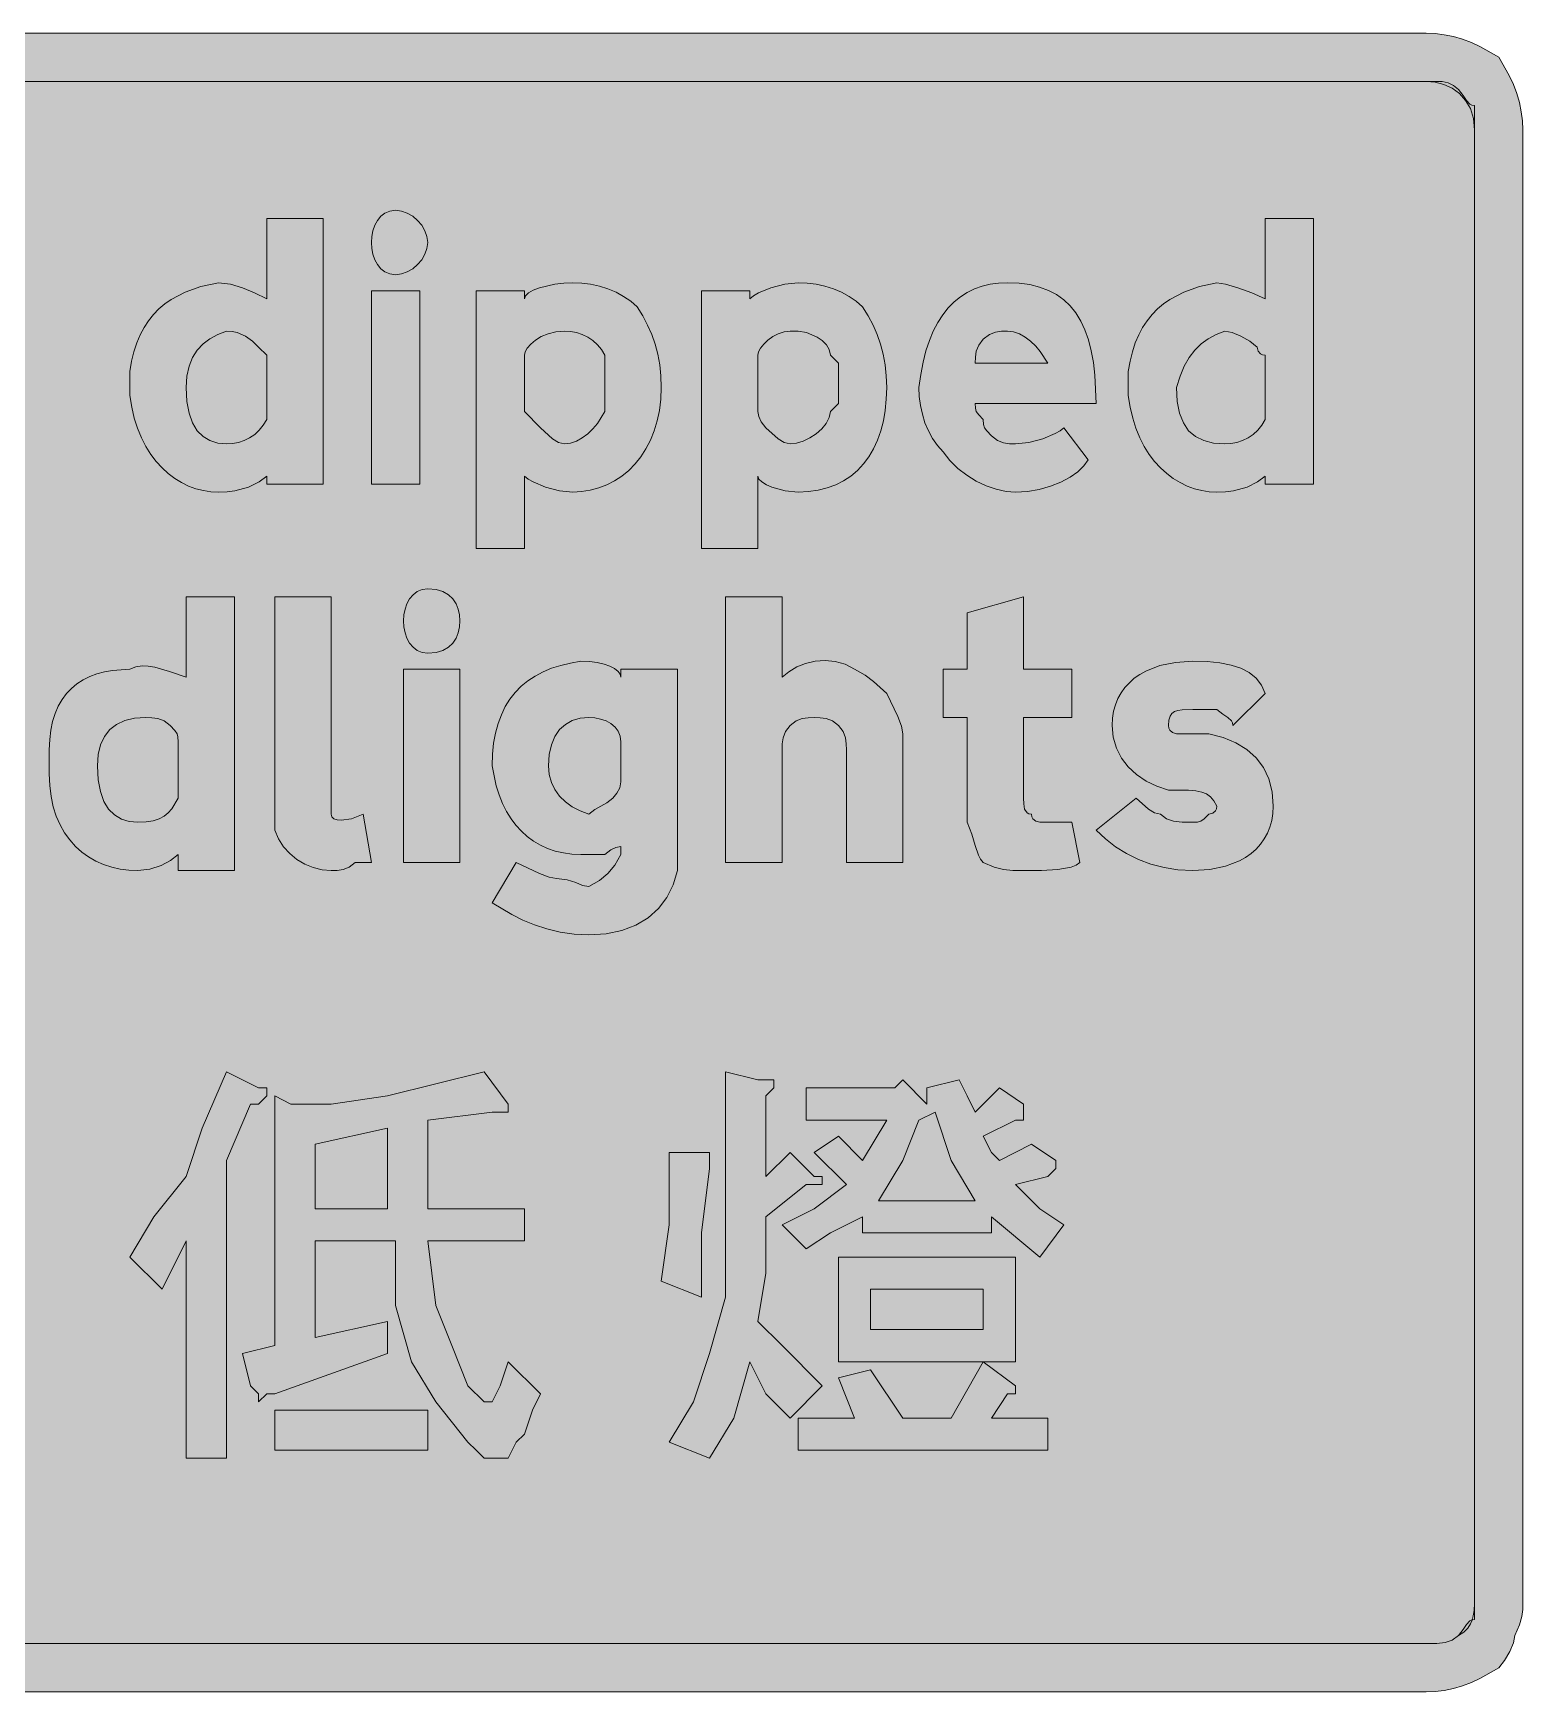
# Model space of a CAD drawing. Header units: metres. Extents: x 107 to 461, y 12 to 260.
# Drawn here: x 238.9 to 460.9, y 12.5 to 259.7 of the extents above; entities that cross this region are included whole.
import ezdxf

# ---------------------------------------------------------------- set-up
doc = ezdxf.new("R2010")
doc.units = ezdxf.units.M
doc.layers.add('FILL_BLACK_000000', color=7, linetype='Continuous', true_color=0x000000)
doc.layers.add('FILL_WHITE_FFFFFF', color=7, linetype='Continuous', true_color=0xffffff)

msp = doc.modelspace()

# ---------------------------------------------------------------- hatches: boundary and pattern name
at = {"layer": 'FILL_BLACK_000000', "true_color": 0x000000}
h = msp.add_hatch(color=7, dxfattribs=at)
h.dxf.hatch_style = 1
h.paths.add_polyline_path([(449.25, 259.45), (450.6, 259.17), (451.95, 258.78), (453.3, 258.27), (454.65, 257.65), (457.35, 256.08), (458.92, 253.38), (459.54, 252.03), (460.05, 250.68), (460.44, 249.33), (460.72, 247.98), (460.89, 246.63), (460.95, 245.28), (460.95, 25.68), (460.93, 24.76), (460.8, 23.73), (460.44, 22.47), (459.75, 20.88), (459.54, 19.79), (459, 18.48), (458.23, 17.17), (457.35, 16.08), (454.65, 14.5), (453.3, 13.89), (451.95, 13.38), (450.6, 12.99), (449.25, 12.7), (447.9, 12.54), (446.55, 12.48), (121.35, 12.48), (115.35, 12.48), (114.26, 13.38), (112.95, 14.28), (111.64, 15.18), (110.55, 16.08), (108.97, 18.76), (107.85, 21.33), (107.17, 23.67), (107.01, 24.73), (106.95, 25.68), (106.95, 245.28), (106.97, 246.89), (107.1, 248.28), (107.46, 249.67), (108.15, 251.28), (108.36, 252.37), (108.9, 253.68), (109.67, 254.99), (110.55, 256.08), (111.64, 256.96), (112.95, 257.73), (114.26, 258.27), (115.35, 258.48), (116.96, 259.17), (118.35, 259.53), (119.74, 259.66), (121.35, 259.68), (446.55, 259.68), (447.9, 259.62), (449.25, 259.45)])
h.paths.add_polyline_path([(119.74, 252.46), (118.35, 252.33), (116.96, 251.97), (115.35, 251.28), (115.16, 250.4), (114.75, 249.63), (114.15, 248.88), (114.15, 245.28), (114.15, 25.68), (114.3, 23.28), (114.66, 21.97), (114.95, 21.38), (115.35, 20.88), (116.23, 20.69), (117, 20.28), (117.75, 19.68), (121.35, 19.68), (446.55, 19.68), (448.14, 19.7), (449.4, 19.83), (450.43, 20.19), (451.35, 20.88), (452.06, 21.76), (452.55, 22.53), (453.04, 23.07), (453.35, 23.23), (453.75, 23.28), (453.75, 25.68), (453.75, 245.28), (453.59, 246.97), (453.13, 248.43), (452.42, 249.67), (451.5, 250.68), (450.41, 251.47), (449.19, 252.03), (447.89, 252.37), (446.55, 252.48), (121.35, 252.48), (119.74, 252.46)], flags=16)
h = msp.add_hatch(color=7, dxfattribs=at)
h.dxf.hatch_style = 1
h.paths.add_polyline_path([(297.64, 227.58), (297.34, 226.72), (296.86, 225.91), (296.25, 225.18), (295.52, 224.57), (294.71, 224.09), (293.85, 223.79), (292.95, 223.68), (292.11, 223.79), (291.38, 224.09), (290.76, 224.57), (290.25, 225.18), (289.86, 225.91), (289.58, 226.72), (289.41, 227.58), (289.35, 228.48), (289.41, 229.38), (289.57, 230.24), (289.86, 231.05), (290.25, 231.78), (290.76, 232.39), (291.37, 232.87), (292.11, 233.17), (292.95, 233.28), (293.85, 233.17), (294.71, 232.87), (295.52, 232.39), (296.25, 231.78), (296.86, 231.05), (297.34, 230.24), (297.64, 229.38), (297.75, 228.48), (297.64, 227.58)])
h = msp.add_hatch(color=7, dxfattribs=at)
h.dxf.hatch_style = 1
h.paths.add_polyline_path([(282.15, 232.08), (282.15, 192.48), (273.75, 192.48), (273.75, 193.68), (272.62, 192.8), (271.05, 192.03), (269.02, 191.49), (267.84, 191.33), (266.55, 191.28), (265.43, 191.34), (264.31, 191.5), (263.21, 191.79), (262.12, 192.18), (261.07, 192.69), (260.05, 193.3), (259.08, 194.04), (258.15, 194.88), (257.28, 195.84), (256.47, 196.9), (255.73, 198.09), (255.07, 199.38), (254.5, 200.79), (254.02, 202.3), (253.63, 203.94), (253.35, 205.68), (253.35, 209.28), (253.62, 210.8), (253.97, 212.21), (254.4, 213.51), (254.91, 214.72), (255.49, 215.82), (256.16, 216.83), (256.89, 217.75), (257.7, 218.58), (258.58, 219.33), (259.53, 219.99), (261.62, 221.09), (263.96, 221.91), (266.55, 222.48), (268.35, 222.27), (270.15, 221.73), (271.95, 220.96), (273.75, 220.08), (273.75, 232.08), (282.15, 232.08)])
h.paths.add_polyline_path([(273.75, 211.68), (272.55, 212.88), (271.63, 213.76), (270.6, 214.53), (269.34, 215.07), (268.6, 215.23), (267.75, 215.28), (266.46, 214.77), (265.29, 214.14), (264.27, 213.36), (263.4, 212.43), (262.7, 211.33), (262.18, 210.05), (261.86, 208.57), (261.75, 206.88), (261.86, 204.8), (262.18, 203.04), (262.7, 201.59), (263.4, 200.43), (264.27, 199.56), (265.29, 198.95), (266.46, 198.59), (267.75, 198.48), (268.65, 198.54), (269.53, 198.7), (270.39, 198.99), (271.2, 199.38), (271.96, 199.89), (272.64, 200.5), (273.25, 201.24), (273.75, 202.08), (273.75, 209.28), (273.75, 211.68)], flags=16)
h = msp.add_hatch(color=7, dxfattribs=at)
h.dxf.hatch_style = 1
h.paths.add_polyline_path([(429.75, 232.08), (429.75, 192.48), (422.55, 192.48), (422.55, 193.68), (421.42, 192.8), (419.85, 192.03), (417.82, 191.49), (416.64, 191.33), (415.35, 191.28), (414.23, 191.34), (413.11, 191.5), (412.01, 191.79), (410.92, 192.18), (409.87, 192.69), (408.85, 193.3), (407.88, 194.04), (406.95, 194.88), (406.08, 195.84), (405.27, 196.9), (404.53, 198.09), (403.87, 199.38), (403.3, 200.79), (402.82, 202.3), (402.43, 203.94), (402.15, 205.68), (402.15, 209.28), (402.42, 210.8), (402.77, 212.21), (403.2, 213.51), (403.71, 214.72), (404.29, 215.82), (404.96, 216.83), (405.69, 217.75), (406.5, 218.58), (407.38, 219.33), (408.33, 219.99), (410.42, 221.09), (412.76, 221.91), (415.35, 222.48), (416.64, 222.27), (418.5, 221.73), (420.58, 220.96), (422.55, 220.08), (422.55, 232.08), (429.75, 232.08)])
h.paths.add_polyline_path([(422.55, 211.68), (422.15, 211.73), (421.86, 211.87), (421.5, 212.28), (421.35, 212.88), (420.26, 213.76), (418.95, 214.53), (417.64, 215.07), (416.55, 215.28), (415.26, 214.77), (414.07, 214.14), (413.01, 213.36), (412.05, 212.43), (411.21, 211.33), (410.48, 210.05), (409.86, 208.57), (409.35, 206.88), (409.46, 204.8), (409.8, 203.04), (410.36, 201.59), (411.15, 200.43), (412.16, 199.56), (413.4, 198.95), (414.86, 198.59), (416.55, 198.48), (417.45, 198.54), (418.33, 198.7), (419.19, 198.99), (420, 199.38), (420.76, 199.89), (421.44, 200.5), (422.05, 201.24), (422.55, 202.08), (422.55, 209.28), (422.55, 211.68)], flags=16)
h = msp.add_hatch(color=7, dxfattribs=at)
h.dxf.hatch_style = 1
h.paths.add_polyline_path([(332.28, 203.45), (331.95, 201.88), (331.5, 200.39), (330.94, 199.01), (330.27, 197.73), (329.51, 196.55), (328.65, 195.48), (327.71, 194.52), (326.69, 193.68), (325.6, 192.96), (324.45, 192.37), (323.24, 191.9), (321.98, 191.56), (320.68, 191.35), (319.35, 191.28), (317.38, 191.49), (315.3, 192.03), (313.44, 192.8), (312.71, 193.23), (312.15, 193.68), (312.15, 182.88), (304.95, 182.88), (304.95, 221.28), (312.15, 221.28), (312.15, 220.08), (312.31, 220.53), (312.77, 220.96), (313.48, 221.37), (314.4, 221.73), (316.71, 222.27), (318.01, 222.43), (319.35, 222.48), (320.7, 222.42), (322.03, 222.25), (323.34, 221.97), (324.6, 221.58), (325.81, 221.07), (326.94, 220.45), (328, 219.72), (328.95, 218.88), (329.79, 217.53), (330.52, 216.16), (331.14, 214.77), (331.65, 213.33), (332.04, 211.84), (332.32, 210.27), (332.49, 208.63), (332.55, 206.88), (332.48, 205.12), (332.28, 203.45)])
h.paths.add_polyline_path([(319.93, 198.89), (320.79, 199.37), (321.6, 199.98), (322.36, 200.71), (323.04, 201.52), (324.15, 203.28), (324.15, 204.48), (324.15, 210.48), (324.15, 211.68), (323.65, 212.52), (323.04, 213.25), (322.36, 213.87), (321.6, 214.38), (320.79, 214.77), (319.93, 215.05), (319.05, 215.22), (318.15, 215.28), (316.86, 215.17), (315.69, 214.89), (314.67, 214.46), (313.8, 213.93), (313.1, 213.35), (312.58, 212.75), (312.26, 212.18), (312.15, 211.68), (312.15, 203.28), (314.55, 200.88), (316.35, 199.23), (317.25, 198.69), (318.15, 198.48), (319.05, 198.59), (319.93, 198.89)], flags=16)
h = msp.add_hatch(color=7, dxfattribs=at)
h.dxf.hatch_style = 1
h.paths.add_polyline_path([(365.93, 203.45), (365.65, 201.88), (365.27, 200.39), (364.78, 199.01), (364.19, 197.73), (363.49, 196.55), (362.7, 195.48), (361.81, 194.52), (360.82, 193.68), (359.73, 192.96), (358.56, 192.37), (357.29, 191.9), (355.93, 191.56), (354.48, 191.35), (352.95, 191.28), (351, 191.49), (349.05, 192.03), (348.22, 192.39), (347.55, 192.8), (347.11, 193.23), (346.95, 193.68), (346.95, 182.88), (338.55, 182.88), (338.55, 221.28), (345.75, 221.28), (345.75, 220.08), (346.31, 220.53), (347.04, 220.96), (348.9, 221.73), (350.98, 222.27), (352.95, 222.48), (354.3, 222.42), (355.63, 222.25), (356.94, 221.97), (358.2, 221.58), (359.41, 221.07), (360.54, 220.45), (361.6, 219.72), (362.55, 218.88), (363.39, 217.53), (364.12, 216.16), (364.74, 214.77), (365.25, 213.33), (365.64, 211.84), (365.93, 210.27), (366.09, 208.63), (366.15, 206.88), (366.09, 205.12), (365.93, 203.45)])
h.paths.add_polyline_path([(353.7, 198.89), (354.7, 199.37), (355.65, 199.98), (356.48, 200.71), (357.15, 201.52), (357.59, 202.38), (357.75, 203.28), (358.95, 204.48), (358.95, 210.48), (357.75, 211.68), (357.59, 212.52), (357.17, 213.25), (356.55, 213.87), (355.8, 214.38), (354.21, 215.05), (352.95, 215.28), (351.75, 215.28), (350.85, 215.17), (349.99, 214.89), (349.18, 214.46), (348.45, 213.93), (347.84, 213.35), (347.36, 212.75), (347.06, 212.18), (346.95, 211.68), (346.95, 203.28), (347.1, 202.53), (347.46, 201.76), (348.15, 200.88), (349.95, 199.23), (350.85, 198.69), (351.75, 198.48), (352.7, 198.59), (353.7, 198.89)], flags=16)
h = msp.add_hatch(color=7, dxfattribs=at)
h.dxf.hatch_style = 1
h.paths.add_polyline_path([(379.37, 203.77), (379.5, 203.28), (379.86, 202.79), (380.55, 202.08), (380.57, 201.37), (380.7, 200.88), (381.06, 200.39), (381.75, 199.68), (382.65, 198.99), (383.55, 198.63), (384.45, 198.5), (385.35, 198.48), (387.32, 198.69), (389.4, 199.23), (391.26, 200), (391.99, 200.43), (392.55, 200.88), (396.15, 196.08), (395.54, 195.18), (394.63, 194.32), (393.47, 193.51), (392.1, 192.78), (390.56, 192.17), (388.89, 191.69), (387.14, 191.39), (385.35, 191.28), (383.95, 191.39), (382.48, 191.71), (380.98, 192.23), (379.5, 192.93), (378.07, 193.8), (376.74, 194.82), (375.56, 195.99), (374.55, 197.28), (373.71, 198.23), (372.97, 199.29), (372.36, 200.42), (371.85, 201.63), (371.46, 202.89), (371.17, 204.2), (371.01, 205.53), (370.95, 206.88), (371.22, 208.83), (371.57, 210.65), (372, 212.33), (372.51, 213.87), (373.09, 215.28), (373.76, 216.56), (374.49, 217.71), (375.3, 218.73), (376.18, 219.62), (377.13, 220.39), (378.14, 221.04), (379.22, 221.56), (380.36, 221.97), (381.56, 222.25), (382.83, 222.42), (384.15, 222.48), (385.88, 222.41), (387.47, 222.2), (388.93, 221.85), (390.26, 221.35), (391.47, 220.72), (392.55, 219.95), (393.51, 219.03), (394.35, 217.98), (395.08, 216.78), (395.7, 215.45), (396.22, 213.97), (396.64, 212.35), (396.95, 210.6), (397.18, 208.7), (397.35, 204.48), (379.35, 204.48), (379.37, 203.77)])
h.paths.add_polyline_path([(389.04, 212.24), (388.36, 213.05), (387.6, 213.78), (386.79, 214.39), (385.93, 214.87), (385.05, 215.17), (384.15, 215.28), (383.25, 215.26), (382.35, 215.13), (381.45, 214.77), (380.55, 214.08), (379.86, 213.18), (379.5, 212.28), (379.37, 211.38), (379.35, 210.48), (390.15, 210.48), (389.04, 212.24)], flags=16)
h = msp.add_hatch(color=7, dxfattribs=at)
h.dxf.hatch_style = 1
h.paths.add_polyline_path([(289.35, 192.48), (289.35, 221.28), (296.55, 221.28), (296.55, 192.48), (289.35, 192.48)])
h = msp.add_hatch(color=7, dxfattribs=at)
h.dxf.hatch_style = 1
h.paths.add_polyline_path([(268.95, 175.68), (268.95, 134.88), (260.55, 134.88), (260.55, 137.28), (259.44, 136.4), (258, 135.63), (256.33, 135.09), (254.55, 134.88), (253.22, 134.94), (251.92, 135.1), (250.66, 135.39), (249.45, 135.78), (248.3, 136.29), (247.21, 136.9), (246.19, 137.64), (245.25, 138.48), (244.39, 139.44), (243.63, 140.5), (242.96, 141.69), (242.4, 142.98), (241.95, 144.39), (241.62, 145.9), (241.42, 147.54), (241.35, 149.28), (241.35, 152.88), (241.41, 154.4), (241.57, 155.81), (241.84, 157.11), (242.21, 158.3), (242.68, 159.39), (243.25, 160.37), (243.91, 161.25), (244.65, 162.03), (245.48, 162.71), (246.39, 163.3), (247.38, 163.79), (248.44, 164.19), (249.57, 164.49), (250.77, 164.71), (253.35, 164.88), (254.25, 165.22), (255.17, 165.37), (256.11, 165.34), (257.1, 165.18), (259.26, 164.54), (261.75, 163.68), (261.75, 175.68), (268.95, 175.68)])
h.paths.add_polyline_path([(260.55, 154.08), (260.53, 154.79), (260.4, 155.28), (260.04, 155.77), (259.35, 156.48), (258.45, 157.17), (257.55, 157.53), (256.65, 157.66), (255.75, 157.68), (254.06, 157.57), (252.6, 157.23), (251.36, 156.67), (250.35, 155.88), (249.56, 154.87), (249, 153.63), (248.66, 152.17), (248.55, 150.48), (248.66, 148.4), (248.98, 146.64), (249.5, 145.19), (250.2, 144.03), (251.07, 143.16), (252.09, 142.55), (253.26, 142.19), (254.55, 142.08), (255.79, 142.14), (256.84, 142.3), (257.71, 142.59), (258.45, 142.98), (259.07, 143.49), (259.61, 144.1), (260.55, 145.68), (260.55, 152.88), (260.55, 154.08)], flags=16)
h = msp.add_hatch(color=7, dxfattribs=at)
h.dxf.hatch_style = 1
h.paths.add_polyline_path([(283.35, 144.48), (283.35, 143.28), (283.46, 142.89), (283.76, 142.6), (284.24, 142.44), (284.85, 142.38), (286.39, 142.6), (288.15, 143.28), (289.35, 136.08), (286.95, 136.08), (286.05, 135.39), (285.15, 135.03), (284.25, 134.9), (283.35, 134.88), (282, 134.99), (280.69, 135.31), (279.43, 135.83), (278.25, 136.53), (277.19, 137.4), (276.26, 138.42), (275.51, 139.59), (274.95, 140.88), (274.95, 142.08), (274.95, 175.68), (283.35, 175.68), (283.35, 144.48)])
h = msp.add_hatch(color=7, dxfattribs=at)
h.dxf.hatch_style = 1
h.paths.add_polyline_path([(302.49, 171.18), (302.31, 170.32), (301.98, 169.51), (301.5, 168.78), (300.85, 168.17), (300.02, 167.69), (298.99, 167.39), (297.75, 167.28), (296.91, 167.39), (296.17, 167.69), (295.56, 168.17), (295.05, 168.78), (294.66, 169.51), (294.37, 170.32), (294.21, 171.18), (294.15, 172.08), (294.21, 172.98), (294.37, 173.84), (294.66, 174.65), (295.05, 175.38), (295.56, 175.99), (296.17, 176.47), (296.91, 176.77), (297.75, 176.88), (298.99, 176.77), (300.02, 176.47), (300.85, 175.99), (301.5, 175.38), (301.98, 174.65), (302.31, 173.84), (302.49, 172.98), (302.55, 172.08), (302.49, 171.18)])
h = msp.add_hatch(color=7, dxfattribs=at)
h.dxf.hatch_style = 1
h.paths.add_polyline_path([(351.56, 164.52), (352.74, 165.22), (354.07, 165.75), (355.5, 166.08), (356.98, 166.19), (358.48, 166.04), (359.95, 165.62), (361.35, 164.88), (362.94, 163.98), (364.2, 163.08), (366.15, 161.28), (367.8, 157.83), (368.34, 156.39), (368.55, 155.28), (368.55, 136.08), (360.15, 136.08), (360.15, 152.88), (360.13, 153.78), (360, 154.68), (359.64, 155.58), (358.95, 156.48), (358.05, 157.17), (357.15, 157.53), (356.25, 157.66), (355.35, 157.68), (354.45, 157.66), (353.55, 157.53), (352.65, 157.17), (351.75, 156.48), (351.06, 155.58), (350.7, 154.68), (350.57, 153.78), (350.55, 152.88), (350.55, 136.08), (342.15, 136.08), (342.15, 175.68), (350.55, 175.68), (350.55, 163.68), (351.56, 164.52)])
h = msp.add_hatch(color=7, dxfattribs=at)
h.dxf.hatch_style = 1
h.paths.add_polyline_path([(393.75, 164.88), (393.75, 157.68), (386.55, 157.68), (386.55, 145.68), (386.57, 144.8), (386.7, 144.03), (387.06, 143.49), (387.35, 143.33), (387.75, 143.28), (387.8, 142.88), (387.94, 142.59), (388.35, 142.23), (388.95, 142.08), (391.35, 142.08), (393.75, 142.08), (394.95, 136.08), (394.39, 135.68), (393.64, 135.39), (391.65, 135.03), (389.21, 134.9), (386.55, 134.88), (384.94, 134.9), (383.55, 135.03), (382.16, 135.39), (380.55, 136.08), (380.15, 136.58), (379.84, 137.19), (379.35, 138.63), (378.86, 140.3), (378.15, 142.08), (378.15, 157.68), (374.55, 157.68), (374.55, 164.88), (378.15, 164.88), (378.15, 173.28), (386.55, 175.68), (386.55, 164.88), (393.75, 164.88)])
h = msp.add_hatch(color=7, dxfattribs=at)
h.dxf.hatch_style = 1
h.paths.add_polyline_path([(333.39, 130.85), (332.14, 129.21), (330.6, 127.83), (328.77, 126.74), (326.68, 125.94), (324.34, 125.45), (321.75, 125.28), (319.56, 125.39), (317.47, 125.69), (315.51, 126.17), (313.65, 126.78), (311.91, 127.51), (310.27, 128.32), (307.35, 130.08), (310.95, 136.08), (314.4, 134.43), (315.84, 133.89), (316.95, 133.68), (318.54, 133.49), (319.8, 133.08), (320.83, 132.67), (321.75, 132.48), (323.34, 133.4), (324.6, 134.43), (325.63, 135.69), (326.55, 137.28), (326.55, 138.48), (325.8, 138.33), (325.03, 137.97), (324.15, 137.28), (320.55, 137.28), (319.23, 137.34), (317.96, 137.5), (316.76, 137.78), (315.62, 138.16), (314.54, 138.65), (313.53, 139.24), (312.58, 139.94), (311.7, 140.73), (310.89, 141.62), (310.16, 142.61), (309.49, 143.7), (308.91, 144.87), (308.4, 146.14), (307.97, 147.5), (307.35, 150.48), (307.41, 152.22), (307.57, 153.86), (307.85, 155.38), (308.23, 156.8), (308.72, 158.11), (309.31, 159.32), (310.01, 160.42), (310.8, 161.43), (311.69, 162.34), (312.68, 163.15), (313.77, 163.86), (314.94, 164.49), (316.21, 165.02), (317.57, 165.46), (319.02, 165.81), (320.55, 166.08), (321.84, 166.03), (323.01, 165.87), (324.03, 165.64), (324.9, 165.33), (325.6, 164.97), (326.12, 164.56), (326.44, 164.13), (326.55, 163.68), (326.55, 164.88), (334.95, 164.88), (334.95, 134.88), (334.33, 132.74), (333.39, 130.85)])
h.paths.add_polyline_path([(326.14, 155.65), (325.66, 156.27), (325.05, 156.78), (324.32, 157.17), (323.51, 157.45), (322.65, 157.62), (321.75, 157.68), (320.46, 157.57), (319.29, 157.23), (318.27, 156.67), (317.4, 155.88), (316.7, 154.87), (316.18, 153.63), (315.86, 152.17), (315.75, 150.48), (315.86, 149.19), (316.18, 148), (316.7, 146.94), (317.4, 145.98), (318.27, 145.14), (319.29, 144.4), (320.46, 143.79), (321.75, 143.28), (322.65, 143.99), (323.55, 144.48), (324.45, 144.97), (325.35, 145.68), (325.95, 146.43), (326.36, 147.2), (326.55, 148.08), (326.55, 154.08), (326.44, 154.92), (326.14, 155.65)], flags=16)
h = msp.add_hatch(color=7, dxfattribs=at)
h.dxf.hatch_style = 1
h.paths.add_polyline_path([(423.69, 143.38), (423.53, 142.34), (423.26, 141.37), (422.89, 140.45), (422.42, 139.59), (421.85, 138.81), (421.19, 138.08), (420.45, 137.43), (419.62, 136.85), (418.71, 136.34), (416.66, 135.54), (414.33, 135.05), (411.75, 134.88), (409.56, 134.99), (407.48, 135.31), (405.51, 135.83), (403.65, 136.53), (401.91, 137.4), (400.27, 138.42), (398.76, 139.59), (397.35, 140.88), (403.35, 145.68), (405.15, 144.03), (406.05, 143.49), (406.95, 143.28), (407.87, 142.59), (408.9, 142.23), (410.16, 142.1), (411.75, 142.08), (412.46, 142.1), (412.95, 142.23), (413.44, 142.59), (414.15, 143.28), (414.75, 143.43), (415.16, 143.79), (415.3, 144.08), (415.35, 144.48), (414.89, 145.27), (414.39, 145.87), (413.81, 146.29), (413.1, 146.58), (412.22, 146.75), (411.13, 146.84), (408.15, 146.88), (406.41, 147.44), (404.81, 148.21), (403.38, 149.18), (402.15, 150.33), (401.14, 151.65), (400.39, 153.12), (399.91, 154.74), (399.75, 156.48), (399.81, 157.58), (399.97, 158.62), (400.24, 159.59), (400.61, 160.51), (401.08, 161.37), (401.65, 162.15), (402.31, 162.88), (403.05, 163.53), (403.88, 164.11), (404.79, 164.62), (406.84, 165.42), (409.17, 165.91), (411.75, 166.08), (413.89, 166.02), (415.8, 165.84), (417.49, 165.51), (418.95, 165.03), (420.19, 164.38), (421.2, 163.55), (421.99, 162.52), (422.55, 161.28), (417.75, 156.48), (417.7, 156.88), (417.54, 157.19), (417, 157.68), (416.23, 158.17), (415.35, 158.88), (411.75, 158.88), (410.17, 158.84), (409.56, 158.75), (409.05, 158.58), (408.66, 158.29), (408.37, 157.87), (408.21, 157.27), (408.15, 156.48), (408.2, 156.08), (408.34, 155.79), (408.75, 155.43), (409.35, 155.28), (414.15, 155.28), (416.29, 154.72), (418.18, 153.93), (419.82, 152.92), (421.2, 151.68), (422.29, 150.22), (423.09, 148.53), (423.58, 146.62), (423.75, 144.48), (423.69, 143.38)])
h = msp.add_hatch(color=7, dxfattribs=at)
h.dxf.hatch_style = 1
h.paths.add_polyline_path([(294.15, 136.08), (294.15, 164.88), (302.55, 164.88), (302.55, 136.08), (294.15, 136.08)])
h = msp.add_hatch(color=7, dxfattribs=at)
h.dxf.hatch_style = 1
h.paths.add_polyline_path([(256.95, 83.28), (261.75, 89.28), (264.15, 96.48), (267.75, 104.88), (272.55, 102.48), (273.75, 102.48), (273.75, 101.28), (272.55, 100.08), (271.35, 100.08), (267.75, 91.68), (267.75, 47.28), (261.75, 47.28), (261.75, 79.68), (258.15, 72.48), (253.35, 77.28), (256.95, 83.28)])
h = msp.add_hatch(color=7, dxfattribs=at)
h.dxf.hatch_style = 1
h.paths.add_polyline_path([(277.35, 100.08), (283.35, 100.08), (291.75, 101.28), (306.15, 104.88), (309.75, 100.08), (309.75, 98.88), (308.55, 98.88), (307.35, 98.88), (297.75, 97.68), (297.75, 84.48), (312.15, 84.48), (312.15, 79.68), (297.75, 79.68), (298.95, 70.08), (301.35, 64.08), (303.75, 58.08), (306.15, 55.68), (307.35, 55.68), (308.55, 58.08), (309.75, 61.68), (314.55, 56.88), (313.35, 54.48), (312.15, 50.88), (310.95, 49.68), (309.75, 47.28), (307.35, 47.28), (306.15, 47.28), (304.95, 48.48), (303.75, 49.68), (298.95, 55.68), (295.35, 61.68), (292.95, 70.08), (292.95, 79.68), (280.95, 79.68), (280.95, 65.28), (291.75, 67.68), (291.75, 62.88), (274.95, 56.88), (273.75, 56.88), (272.55, 55.68), (272.55, 56.88), (271.35, 58.08), (270.15, 62.88), (274.95, 64.08), (274.95, 101.28), (277.35, 100.08)])
h.paths.add_polyline_path([(291.75, 96.48), (280.95, 94.08), (280.95, 84.48), (291.75, 84.48), (291.75, 96.48)], flags=16)
h = msp.add_hatch(color=7, dxfattribs=at)
h.dxf.hatch_style = 1
h.paths.add_polyline_path([(346.95, 103.68), (348.15, 103.68), (349.35, 103.68), (349.35, 102.48), (348.15, 101.28), (348.15, 89.28), (351.75, 92.88), (355.35, 89.28), (356.55, 89.28), (356.55, 88.08), (355.35, 88.08), (354.15, 88.08), (348.15, 83.28), (348.15, 74.88), (346.95, 67.68), (350.55, 64.08), (356.55, 58.08), (351.75, 53.28), (348.15, 56.88), (345.75, 61.68), (343.35, 53.28), (339.75, 47.28), (333.75, 49.68), (337.35, 55.68), (339.75, 62.88), (342.15, 71.28), (342.15, 80.88), (342.15, 104.88), (346.95, 103.68)])
h = msp.add_hatch(color=7, dxfattribs=at)
h.dxf.hatch_style = 1
h.paths.add_polyline_path([(368.55, 103.68), (372.15, 100.08), (372.15, 102.48), (376.95, 103.68), (378.15, 101.28), (379.35, 98.88), (382.95, 102.48), (386.55, 100.08), (386.55, 97.68), (385.35, 97.68), (380.55, 95.28), (381.75, 92.88), (382.95, 91.68), (387.75, 94.08), (391.35, 91.68), (391.35, 90.48), (390.15, 89.28), (385.35, 88.08), (388.95, 84.48), (392.55, 82.08), (388.95, 77.28), (381.75, 83.28), (381.75, 80.88), (362.55, 80.88), (362.55, 83.28), (357.75, 80.88), (354.15, 78.48), (350.55, 82.08), (355.35, 84.48), (360.15, 88.08), (355.35, 92.88), (358.95, 95.28), (362.55, 91.68), (366.15, 97.68), (354.15, 97.68), (354.15, 102.48), (367.35, 102.48), (368.55, 103.68)])
h.paths.add_polyline_path([(368.55, 91.68), (364.95, 85.68), (379.35, 85.68), (375.75, 91.68), (373.35, 98.88), (370.95, 97.68), (368.55, 91.68)], flags=16)
h = msp.add_hatch(color=7, dxfattribs=at)
h.dxf.hatch_style = 1
h.paths.add_polyline_path([(333.75, 82.08), (333.75, 92.88), (339.75, 92.88), (339.75, 91.68), (339.75, 90.48), (338.55, 80.88), (338.55, 71.28), (332.55, 73.68), (333.75, 82.08)])
h = msp.add_hatch(color=7, dxfattribs=at)
h.dxf.hatch_style = 1
h.paths.add_polyline_path([(385.35, 61.68), (358.95, 61.68), (358.95, 77.28), (385.35, 77.28), (385.35, 61.68)])
h.paths.add_polyline_path([(380.55, 72.48), (363.75, 72.48), (363.75, 66.48), (380.55, 66.48), (380.55, 72.48)], flags=16)
h = msp.add_hatch(color=7, dxfattribs=at)
h.dxf.hatch_style = 1
h.paths.add_polyline_path([(361.35, 53.28), (358.95, 59.28), (363.75, 60.48), (368.55, 53.28), (375.75, 53.28), (380.55, 61.68), (385.35, 58.08), (385.35, 56.88), (384.15, 56.88), (381.75, 53.28), (390.15, 53.28), (390.15, 48.48), (352.95, 48.48), (352.95, 53.28), (361.35, 53.28)])
h = msp.add_hatch(color=7, dxfattribs=at)
h.dxf.hatch_style = 1
h.paths.add_polyline_path([(297.75, 54.48), (297.75, 48.48), (274.95, 48.48), (274.95, 54.48), (297.75, 54.48)])
at = {"layer": 'FILL_WHITE_FFFFFF', "true_color": 0xffffff}
h = msp.add_hatch(color=7, dxfattribs=at)
h.dxf.hatch_style = 1
h.paths.add_polyline_path([(446.55, 252.48), (448.95, 252.48), (449.83, 252.29), (450.6, 251.88), (451.35, 251.28), (452.06, 250.4), (452.55, 249.63), (453.04, 249.09), (453.35, 248.93), (453.75, 248.88), (453.75, 245.28), (453.75, 25.68), (453.71, 24.59), (453.45, 23.28), (453.16, 22.61), (452.74, 21.97), (452.14, 21.38), (451.35, 20.88), (450.43, 20.19), (449.4, 19.83), (448.14, 19.7), (446.55, 19.68), (121.35, 19.68), (119.74, 19.7), (118.35, 19.83), (116.96, 20.19), (115.35, 20.88), (115.16, 21.76), (114.75, 22.53), (114.15, 23.28), (114.15, 25.68), (114.15, 245.28), (114.17, 246.89), (114.3, 248.28), (114.66, 249.67), (115.35, 251.28), (116.96, 251.97), (118.35, 252.33), (119.74, 252.46), (121.35, 252.48), (446.55, 252.48)])

# ---------------------------------------------------------------- linework, layer by layer
at = {"layer": 'FILL_BLACK_000000', "lineweight": 0, "true_color": 0x000000}
for points in [[(121.35, 259.68), (446.55, 259.68), (447.9, 259.62), (449.25, 259.45), (450.6, 259.17), (451.95, 258.78), (453.3, 258.27), (454.65, 257.65), (457.35, 256.08), (458.92, 253.38), (459.54, 252.03), (460.05, 250.68), (460.44, 249.33), (460.72, 247.98), (460.89, 246.63), (460.95, 245.28), (460.95, 25.68), (460.93, 24.76), (460.8, 23.73), (460.44, 22.47), (459.75, 20.88), (459.54, 19.79), (459, 18.48), (458.23, 17.17), (457.35, 16.08), (454.65, 14.5), (453.3, 13.89), (451.95, 13.38), (450.6, 12.99), (449.25, 12.7), (447.9, 12.54), (446.55, 12.48), (121.35, 12.48)], [(121.35, 19.68), (446.55, 19.68), (448.14, 19.7), (449.4, 19.83), (450.43, 20.19), (451.35, 20.88), (452.06, 21.76), (452.55, 22.53), (453.04, 23.07), (453.35, 23.23), (453.75, 23.28), (453.75, 25.68), (453.75, 245.28), (453.59, 246.97), (453.13, 248.43), (452.42, 249.67), (451.5, 250.68), (450.41, 251.47), (449.19, 252.03), (447.89, 252.37), (446.55, 252.48), (121.35, 252.48)]]:
    msp.add_lwpolyline(points, dxfattribs=at)
for points in [[(297.64, 227.58), (297.34, 226.72), (296.86, 225.91), (296.25, 225.18), (295.52, 224.57), (294.71, 224.09), (293.85, 223.79), (292.95, 223.68), (292.11, 223.79), (291.38, 224.09), (290.76, 224.57), (290.25, 225.18), (289.86, 225.91), (289.58, 226.72), (289.41, 227.58), (289.35, 228.48), (289.41, 229.38), (289.57, 230.24), (289.86, 231.05), (290.25, 231.78), (290.76, 232.39), (291.37, 232.87), (292.11, 233.17), (292.95, 233.28), (293.85, 233.17), (294.71, 232.87), (295.52, 232.39), (296.25, 231.78), (296.86, 231.05), (297.34, 230.24), (297.64, 229.38), (297.75, 228.48)], [(282.15, 232.08), (282.15, 192.48), (273.75, 192.48), (273.75, 193.68), (272.62, 192.8), (271.05, 192.03), (269.02, 191.49), (267.84, 191.33), (266.55, 191.28), (265.43, 191.34), (264.31, 191.5), (263.21, 191.79), (262.12, 192.18), (261.07, 192.69), (260.05, 193.3), (259.08, 194.04), (258.15, 194.88), (257.28, 195.84), (256.47, 196.9), (255.73, 198.09), (255.07, 199.38), (254.5, 200.79), (254.02, 202.3), (253.63, 203.94), (253.35, 205.68), (253.35, 209.28), (253.62, 210.8), (253.97, 212.21), (254.4, 213.51), (254.91, 214.72), (255.49, 215.82), (256.16, 216.83), (256.89, 217.75), (257.7, 218.58), (258.58, 219.33), (259.53, 219.99), (261.62, 221.09), (263.96, 221.91), (266.55, 222.48), (268.35, 222.27), (270.15, 221.73), (271.95, 220.96), (273.75, 220.08), (273.75, 232.08)], [(429.75, 232.08), (429.75, 192.48), (422.55, 192.48), (422.55, 193.68), (421.42, 192.8), (419.85, 192.03), (417.82, 191.49), (416.64, 191.33), (415.35, 191.28), (414.23, 191.34), (413.11, 191.5), (412.01, 191.79), (410.92, 192.18), (409.87, 192.69), (408.85, 193.3), (407.88, 194.04), (406.95, 194.88), (406.08, 195.84), (405.27, 196.9), (404.53, 198.09), (403.87, 199.38), (403.3, 200.79), (402.82, 202.3), (402.43, 203.94), (402.15, 205.68), (402.15, 209.28), (402.42, 210.8), (402.77, 212.21), (403.2, 213.51), (403.71, 214.72), (404.29, 215.82), (404.96, 216.83), (405.69, 217.75), (406.5, 218.58), (407.38, 219.33), (408.33, 219.99), (410.42, 221.09), (412.76, 221.91), (415.35, 222.48), (416.64, 222.27), (418.5, 221.73), (420.58, 220.96), (422.55, 220.08), (422.55, 232.08)], [(332.28, 203.45), (331.95, 201.88), (331.5, 200.39), (330.94, 199.01), (330.27, 197.73), (329.51, 196.55), (328.65, 195.48), (327.71, 194.52), (326.69, 193.68), (325.6, 192.96), (324.45, 192.37), (323.24, 191.9), (321.98, 191.56), (320.68, 191.35), (319.35, 191.28), (317.38, 191.49), (315.3, 192.03), (313.44, 192.8), (312.71, 193.23), (312.15, 193.68), (312.15, 182.88), (304.95, 182.88), (304.95, 221.28), (312.15, 221.28), (312.15, 220.08), (312.31, 220.53), (312.77, 220.96), (313.48, 221.37), (314.4, 221.73), (316.71, 222.27), (318.01, 222.43), (319.35, 222.48), (320.7, 222.42), (322.03, 222.25), (323.34, 221.97), (324.6, 221.58), (325.81, 221.07), (326.94, 220.45), (328, 219.72), (328.95, 218.88), (329.79, 217.53), (330.52, 216.16), (331.14, 214.77), (331.65, 213.33), (332.04, 211.84), (332.32, 210.27), (332.49, 208.63), (332.55, 206.88), (332.48, 205.12)], [(365.93, 203.45), (365.65, 201.88), (365.27, 200.39), (364.78, 199.01), (364.19, 197.73), (363.49, 196.55), (362.7, 195.48), (361.81, 194.52), (360.82, 193.68), (359.73, 192.96), (358.56, 192.37), (357.29, 191.9), (355.93, 191.56), (354.48, 191.35), (352.95, 191.28), (351, 191.49), (349.05, 192.03), (348.22, 192.39), (347.55, 192.8), (347.11, 193.23), (346.95, 193.68), (346.95, 182.88), (338.55, 182.88), (338.55, 221.28), (345.75, 221.28), (345.75, 220.08), (346.31, 220.53), (347.04, 220.96), (348.9, 221.73), (350.98, 222.27), (352.95, 222.48), (354.3, 222.42), (355.63, 222.25), (356.94, 221.97), (358.2, 221.58), (359.41, 221.07), (360.54, 220.45), (361.6, 219.72), (362.55, 218.88), (363.39, 217.53), (364.12, 216.16), (364.74, 214.77), (365.25, 213.33), (365.64, 211.84), (365.93, 210.27), (366.09, 208.63), (366.15, 206.88), (366.09, 205.12)], [(379.37, 203.77), (379.5, 203.28), (379.86, 202.79), (380.55, 202.08), (380.57, 201.37), (380.7, 200.88), (381.06, 200.39), (381.75, 199.68), (382.65, 198.99), (383.55, 198.63), (384.45, 198.5), (385.35, 198.48), (387.32, 198.69), (389.4, 199.23), (391.26, 200), (391.99, 200.43), (392.55, 200.88), (396.15, 196.08), (395.54, 195.18), (394.63, 194.32), (393.47, 193.51), (392.1, 192.78), (390.56, 192.17), (388.89, 191.69), (387.14, 191.39), (385.35, 191.28), (383.95, 191.39), (382.48, 191.71), (380.98, 192.23), (379.5, 192.93), (378.07, 193.8), (376.74, 194.82), (375.56, 195.99), (374.55, 197.28), (373.71, 198.23), (372.97, 199.29), (372.36, 200.42), (371.85, 201.63), (371.46, 202.89), (371.17, 204.2), (371.01, 205.53), (370.95, 206.88), (371.22, 208.83), (371.57, 210.65), (372, 212.33), (372.51, 213.87), (373.09, 215.28), (373.76, 216.56), (374.49, 217.71), (375.3, 218.73), (376.18, 219.62), (377.13, 220.39), (378.14, 221.04), (379.22, 221.56), (380.36, 221.97), (381.56, 222.25), (382.83, 222.42), (384.15, 222.48), (385.88, 222.41), (387.47, 222.2), (388.93, 221.85), (390.26, 221.35), (391.47, 220.72), (392.55, 219.95), (393.51, 219.03), (394.35, 217.98), (395.08, 216.78), (395.7, 215.45), (396.22, 213.97), (396.64, 212.35), (396.95, 210.6), (397.18, 208.7), (397.35, 204.48), (379.35, 204.48)], [(289.35, 192.48), (289.35, 221.28), (296.55, 221.28), (296.55, 192.48)], [(273.75, 211.68), (272.55, 212.88), (271.63, 213.76), (270.6, 214.53), (269.34, 215.07), (268.6, 215.23), (267.75, 215.28), (266.46, 214.77), (265.29, 214.14), (264.27, 213.36), (263.4, 212.43), (262.7, 211.33), (262.18, 210.05), (261.86, 208.57), (261.75, 206.88), (261.86, 204.8), (262.18, 203.04), (262.7, 201.59), (263.4, 200.43), (264.27, 199.56), (265.29, 198.95), (266.46, 198.59), (267.75, 198.48), (268.65, 198.54), (269.53, 198.7), (270.39, 198.99), (271.2, 199.38), (271.96, 199.89), (272.64, 200.5), (273.25, 201.24), (273.75, 202.08), (273.75, 209.28)], [(319.93, 198.89), (320.79, 199.37), (321.6, 199.98), (322.36, 200.71), (323.04, 201.52), (324.15, 203.28), (324.15, 204.48), (324.15, 210.48), (324.15, 211.68), (323.65, 212.52), (323.04, 213.25), (322.36, 213.87), (321.6, 214.38), (320.79, 214.77), (319.93, 215.05), (319.05, 215.22), (318.15, 215.28), (316.86, 215.17), (315.69, 214.89), (314.67, 214.46), (313.8, 213.93), (313.1, 213.35), (312.58, 212.75), (312.26, 212.18), (312.15, 211.68), (312.15, 203.28), (314.55, 200.88), (316.35, 199.23), (317.25, 198.69), (318.15, 198.48), (319.05, 198.59)], [(353.7, 198.89), (354.7, 199.37), (355.65, 199.98), (356.48, 200.71), (357.15, 201.52), (357.59, 202.38), (357.75, 203.28), (358.95, 204.48), (358.95, 210.48), (357.75, 211.68), (357.59, 212.52), (357.17, 213.25), (356.55, 213.87), (355.8, 214.38), (354.21, 215.05), (352.95, 215.28), (351.75, 215.28), (350.85, 215.17), (349.99, 214.89), (349.18, 214.46), (348.45, 213.93), (347.84, 213.35), (347.36, 212.75), (347.06, 212.18), (346.95, 211.68), (346.95, 203.28), (347.1, 202.53), (347.46, 201.76), (348.15, 200.88), (349.95, 199.23), (350.85, 198.69), (351.75, 198.48), (352.7, 198.59)], [(389.04, 212.24), (388.36, 213.05), (387.6, 213.78), (386.79, 214.39), (385.93, 214.87), (385.05, 215.17), (384.15, 215.28), (383.25, 215.26), (382.35, 215.13), (381.45, 214.77), (380.55, 214.08), (379.86, 213.18), (379.5, 212.28), (379.37, 211.38), (379.35, 210.48), (390.15, 210.48)], [(422.55, 211.68), (422.15, 211.73), (421.86, 211.87), (421.5, 212.28), (421.35, 212.88), (420.26, 213.76), (418.95, 214.53), (417.64, 215.07), (416.55, 215.28), (415.26, 214.77), (414.07, 214.14), (413.01, 213.36), (412.05, 212.43), (411.21, 211.33), (410.48, 210.05), (409.86, 208.57), (409.35, 206.88), (409.46, 204.8), (409.8, 203.04), (410.36, 201.59), (411.15, 200.43), (412.16, 199.56), (413.4, 198.95), (414.86, 198.59), (416.55, 198.48), (417.45, 198.54), (418.33, 198.7), (419.19, 198.99), (420, 199.38), (420.76, 199.89), (421.44, 200.5), (422.05, 201.24), (422.55, 202.08), (422.55, 209.28)], [(268.95, 175.68), (268.95, 134.88), (260.55, 134.88), (260.55, 137.28), (259.44, 136.4), (258, 135.63), (256.33, 135.09), (254.55, 134.88), (253.22, 134.94), (251.92, 135.1), (250.66, 135.39), (249.45, 135.78), (248.3, 136.29), (247.21, 136.9), (246.19, 137.64), (245.25, 138.48), (244.39, 139.44), (243.63, 140.5), (242.96, 141.69), (242.4, 142.98), (241.95, 144.39), (241.62, 145.9), (241.42, 147.54), (241.35, 149.28), (241.35, 152.88), (241.41, 154.4), (241.57, 155.81), (241.84, 157.11), (242.21, 158.3), (242.68, 159.39), (243.25, 160.37), (243.91, 161.25), (244.65, 162.03), (245.48, 162.71), (246.39, 163.3), (247.38, 163.79), (248.44, 164.19), (249.57, 164.49), (250.77, 164.71), (253.35, 164.88), (254.25, 165.22), (255.17, 165.37), (256.11, 165.34), (257.1, 165.18), (259.26, 164.54), (261.75, 163.68), (261.75, 175.68)], [(283.35, 144.48), (283.35, 143.28), (283.46, 142.89), (283.76, 142.6), (284.24, 142.44), (284.85, 142.38), (286.39, 142.6), (288.15, 143.28), (289.35, 136.08), (286.95, 136.08), (286.05, 135.39), (285.15, 135.03), (284.25, 134.9), (283.35, 134.88), (282, 134.99), (280.69, 135.31), (279.43, 135.83), (278.25, 136.53), (277.19, 137.4), (276.26, 138.42), (275.51, 139.59), (274.95, 140.88), (274.95, 142.08), (274.95, 175.68), (283.35, 175.68)], [(302.49, 171.18), (302.31, 170.32), (301.98, 169.51), (301.5, 168.78), (300.85, 168.17), (300.02, 167.69), (298.99, 167.39), (297.75, 167.28), (296.91, 167.39), (296.17, 167.69), (295.56, 168.17), (295.05, 168.78), (294.66, 169.51), (294.37, 170.32), (294.21, 171.18), (294.15, 172.08), (294.21, 172.98), (294.37, 173.84), (294.66, 174.65), (295.05, 175.38), (295.56, 175.99), (296.17, 176.47), (296.91, 176.77), (297.75, 176.88), (298.99, 176.77), (300.02, 176.47), (300.85, 175.99), (301.5, 175.38), (301.98, 174.65), (302.31, 173.84), (302.49, 172.98), (302.55, 172.08)], [(351.56, 164.52), (352.74, 165.22), (354.07, 165.75), (355.5, 166.08), (356.98, 166.19), (358.48, 166.04), (359.95, 165.62), (361.35, 164.88), (362.94, 163.98), (364.2, 163.08), (366.15, 161.28), (367.8, 157.83), (368.34, 156.39), (368.55, 155.28), (368.55, 136.08), (360.15, 136.08), (360.15, 152.88), (360.13, 153.78), (360, 154.68), (359.64, 155.58), (358.95, 156.48), (358.05, 157.17), (357.15, 157.53), (356.25, 157.66), (355.35, 157.68), (354.45, 157.66), (353.55, 157.53), (352.65, 157.17), (351.75, 156.48), (351.06, 155.58), (350.7, 154.68), (350.57, 153.78), (350.55, 152.88), (350.55, 136.08), (342.15, 136.08), (342.15, 175.68), (350.55, 175.68), (350.55, 163.68)], [(393.75, 164.88), (393.75, 157.68), (386.55, 157.68), (386.55, 145.68), (386.57, 144.8), (386.7, 144.03), (387.06, 143.49), (387.35, 143.33), (387.75, 143.28), (387.8, 142.88), (387.94, 142.59), (388.35, 142.23), (388.95, 142.08), (391.35, 142.08), (393.75, 142.08), (394.95, 136.08), (394.39, 135.68), (393.64, 135.39), (391.65, 135.03), (389.21, 134.9), (386.55, 134.88), (384.94, 134.9), (383.55, 135.03), (382.16, 135.39), (380.55, 136.08), (380.15, 136.58), (379.84, 137.19), (379.35, 138.63), (378.86, 140.3), (378.15, 142.08), (378.15, 157.68), (374.55, 157.68), (374.55, 164.88), (378.15, 164.88), (378.15, 173.28), (386.55, 175.68), (386.55, 164.88)], [(333.39, 130.85), (332.14, 129.21), (330.6, 127.83), (328.77, 126.74), (326.68, 125.94), (324.34, 125.45), (321.75, 125.28), (319.56, 125.39), (317.47, 125.69), (315.51, 126.17), (313.65, 126.78), (311.91, 127.51), (310.27, 128.32), (307.35, 130.08), (310.95, 136.08), (314.4, 134.43), (315.84, 133.89), (316.95, 133.68), (318.54, 133.49), (319.8, 133.08), (320.83, 132.67), (321.75, 132.48), (323.34, 133.4), (324.6, 134.43), (325.63, 135.69), (326.55, 137.28), (326.55, 138.48), (325.8, 138.33), (325.03, 137.97), (324.15, 137.28), (320.55, 137.28), (319.23, 137.34), (317.96, 137.5), (316.76, 137.78), (315.62, 138.16), (314.54, 138.65), (313.53, 139.24), (312.58, 139.94), (311.7, 140.73), (310.89, 141.62), (310.16, 142.61), (309.49, 143.7), (308.91, 144.87), (308.4, 146.14), (307.97, 147.5), (307.35, 150.48), (307.41, 152.22), (307.57, 153.86), (307.85, 155.38), (308.23, 156.8), (308.72, 158.11), (309.31, 159.32), (310.01, 160.42), (310.8, 161.43), (311.69, 162.34), (312.68, 163.15), (313.77, 163.86), (314.94, 164.49), (316.21, 165.02), (317.57, 165.46), (319.02, 165.81), (320.55, 166.08), (321.84, 166.03), (323.01, 165.87), (324.03, 165.64), (324.9, 165.33), (325.6, 164.97), (326.12, 164.56), (326.44, 164.13), (326.55, 163.68), (326.55, 164.88), (334.95, 164.88), (334.95, 134.88), (334.33, 132.74)], [(423.69, 143.38), (423.53, 142.34), (423.26, 141.37), (422.89, 140.45), (422.42, 139.59), (421.85, 138.81), (421.19, 138.08), (420.45, 137.43), (419.62, 136.85), (418.71, 136.34), (416.66, 135.54), (414.33, 135.05), (411.75, 134.88), (409.56, 134.99), (407.48, 135.31), (405.51, 135.83), (403.65, 136.53), (401.91, 137.4), (400.27, 138.42), (398.76, 139.59), (397.35, 140.88), (403.35, 145.68), (405.15, 144.03), (406.05, 143.49), (406.95, 143.28), (407.87, 142.59), (408.9, 142.23), (410.16, 142.1), (411.75, 142.08), (412.46, 142.1), (412.95, 142.23), (413.44, 142.59), (414.15, 143.28), (414.75, 143.43), (415.16, 143.79), (415.3, 144.08), (415.35, 144.48), (414.89, 145.27), (414.39, 145.87), (413.81, 146.29), (413.1, 146.58), (412.22, 146.75), (411.13, 146.84), (408.15, 146.88), (406.41, 147.44), (404.81, 148.21), (403.38, 149.18), (402.15, 150.33), (401.14, 151.65), (400.39, 153.12), (399.91, 154.74), (399.75, 156.48), (399.81, 157.58), (399.97, 158.62), (400.24, 159.59), (400.61, 160.51), (401.08, 161.37), (401.65, 162.15), (402.31, 162.88), (403.05, 163.53), (403.88, 164.11), (404.79, 164.62), (406.84, 165.42), (409.17, 165.91), (411.75, 166.08), (413.89, 166.02), (415.8, 165.84), (417.49, 165.51), (418.95, 165.03), (420.19, 164.38), (421.2, 163.55), (421.99, 162.52), (422.55, 161.28), (417.75, 156.48), (417.7, 156.88), (417.54, 157.19), (417, 157.68), (416.23, 158.17), (415.35, 158.88), (411.75, 158.88), (410.17, 158.84), (409.56, 158.75), (409.05, 158.58), (408.66, 158.29), (408.37, 157.87), (408.21, 157.27), (408.15, 156.48), (408.2, 156.08), (408.34, 155.79), (408.75, 155.43), (409.35, 155.28), (414.15, 155.28), (416.29, 154.72), (418.18, 153.93), (419.82, 152.92), (421.2, 151.68), (422.29, 150.22), (423.09, 148.53), (423.58, 146.62), (423.75, 144.48)], [(294.15, 136.08), (294.15, 164.88), (302.55, 164.88), (302.55, 136.08)], [(260.55, 154.08), (260.53, 154.79), (260.4, 155.28), (260.04, 155.77), (259.35, 156.48), (258.45, 157.17), (257.55, 157.53), (256.65, 157.66), (255.75, 157.68), (254.06, 157.57), (252.6, 157.23), (251.36, 156.67), (250.35, 155.88), (249.56, 154.87), (249, 153.63), (248.66, 152.17), (248.55, 150.48), (248.66, 148.4), (248.98, 146.64), (249.5, 145.19), (250.2, 144.03), (251.07, 143.16), (252.09, 142.55), (253.26, 142.19), (254.55, 142.08), (255.79, 142.14), (256.84, 142.3), (257.71, 142.59), (258.45, 142.98), (259.07, 143.49), (259.61, 144.1), (260.55, 145.68), (260.55, 152.88)], [(326.14, 155.65), (325.66, 156.27), (325.05, 156.78), (324.32, 157.17), (323.51, 157.45), (322.65, 157.62), (321.75, 157.68), (320.46, 157.57), (319.29, 157.23), (318.27, 156.67), (317.4, 155.88), (316.7, 154.87), (316.18, 153.63), (315.86, 152.17), (315.75, 150.48), (315.86, 149.19), (316.18, 148), (316.7, 146.94), (317.4, 145.98), (318.27, 145.14), (319.29, 144.4), (320.46, 143.79), (321.75, 143.28), (322.65, 143.99), (323.55, 144.48), (324.45, 144.97), (325.35, 145.68), (325.95, 146.43), (326.36, 147.2), (326.55, 148.08), (326.55, 154.08), (326.44, 154.92)], [(256.95, 83.28), (261.75, 89.28), (264.15, 96.48), (267.75, 104.88), (272.55, 102.48), (273.75, 102.48), (273.75, 101.28), (272.55, 100.08), (271.35, 100.08), (267.75, 91.68), (267.75, 47.28), (261.75, 47.28), (261.75, 79.68), (258.15, 72.48), (253.35, 77.28)], [(277.35, 100.08), (283.35, 100.08), (291.75, 101.28), (306.15, 104.88), (309.75, 100.08), (309.75, 98.88), (308.55, 98.88), (307.35, 98.88), (297.75, 97.68), (297.75, 84.48), (312.15, 84.48), (312.15, 79.68), (297.75, 79.68), (298.95, 70.08), (301.35, 64.08), (303.75, 58.08), (306.15, 55.68), (307.35, 55.68), (308.55, 58.08), (309.75, 61.68), (314.55, 56.88), (313.35, 54.48), (312.15, 50.88), (310.95, 49.68), (309.75, 47.28), (307.35, 47.28), (306.15, 47.28), (304.95, 48.48), (303.75, 49.68), (298.95, 55.68), (295.35, 61.68), (292.95, 70.08), (292.95, 79.68), (280.95, 79.68), (280.95, 65.28), (291.75, 67.68), (291.75, 62.88), (274.95, 56.88), (273.75, 56.88), (272.55, 55.68), (272.55, 56.88), (271.35, 58.08), (270.15, 62.88), (274.95, 64.08), (274.95, 101.28)], [(346.95, 103.68), (348.15, 103.68), (349.35, 103.68), (349.35, 102.48), (348.15, 101.28), (348.15, 89.28), (351.75, 92.88), (355.35, 89.28), (356.55, 89.28), (356.55, 88.08), (355.35, 88.08), (354.15, 88.08), (348.15, 83.28), (348.15, 74.88), (346.95, 67.68), (350.55, 64.08), (356.55, 58.08), (351.75, 53.28), (348.15, 56.88), (345.75, 61.68), (343.35, 53.28), (339.75, 47.28), (333.75, 49.68), (337.35, 55.68), (339.75, 62.88), (342.15, 71.28), (342.15, 80.88), (342.15, 104.88)], [(368.55, 103.68), (372.15, 100.08), (372.15, 102.48), (376.95, 103.68), (378.15, 101.28), (379.35, 98.88), (382.95, 102.48), (386.55, 100.08), (386.55, 97.68), (385.35, 97.68), (380.55, 95.28), (381.75, 92.88), (382.95, 91.68), (387.75, 94.08), (391.35, 91.68), (391.35, 90.48), (390.15, 89.28), (385.35, 88.08), (388.95, 84.48), (392.55, 82.08), (388.95, 77.28), (381.75, 83.28), (381.75, 80.88), (362.55, 80.88), (362.55, 83.28), (357.75, 80.88), (354.15, 78.48), (350.55, 82.08), (355.35, 84.48), (360.15, 88.08), (355.35, 92.88), (358.95, 95.28), (362.55, 91.68), (366.15, 97.68), (354.15, 97.68), (354.15, 102.48), (367.35, 102.48)], [(368.55, 91.68), (364.95, 85.68), (379.35, 85.68), (375.75, 91.68), (373.35, 98.88), (370.95, 97.68)], [(291.75, 96.48), (280.95, 94.08), (280.95, 84.48), (291.75, 84.48)], [(333.75, 82.08), (333.75, 92.88), (339.75, 92.88), (339.75, 91.68), (339.75, 90.48), (338.55, 80.88), (338.55, 71.28), (332.55, 73.68)], [(385.35, 61.68), (358.95, 61.68), (358.95, 77.28), (385.35, 77.28)], [(380.55, 72.48), (363.75, 72.48), (363.75, 66.48), (380.55, 66.48)], [(361.35, 53.28), (358.95, 59.28), (363.75, 60.48), (368.55, 53.28), (375.75, 53.28), (380.55, 61.68), (385.35, 58.08), (385.35, 56.88), (384.15, 56.88), (381.75, 53.28), (390.15, 53.28), (390.15, 48.48), (352.95, 48.48), (352.95, 53.28)], [(297.75, 54.48), (297.75, 48.48), (274.95, 48.48), (274.95, 54.48)]]:
    msp.add_lwpolyline(points, close=True, dxfattribs=at)
at = {"layer": 'FILL_WHITE_FFFFFF', "lineweight": 0, "true_color": 0xffffff}
msp.add_lwpolyline([(121.35, 252.48), (446.55, 252.48), (448.95, 252.48), (449.83, 252.29), (450.6, 251.88), (451.35, 251.28), (452.06, 250.4), (452.55, 249.63), (453.04, 249.09), (453.35, 248.93), (453.75, 248.88), (453.75, 245.28), (453.75, 25.68), (453.71, 24.59), (453.45, 23.28), (453.16, 22.61), (452.74, 21.97), (452.14, 21.38), (451.35, 20.88), (450.43, 20.19), (449.4, 19.83), (448.14, 19.7), (446.55, 19.68), (121.35, 19.68)], dxfattribs=at)

doc.saveas('drawing.dxf')
